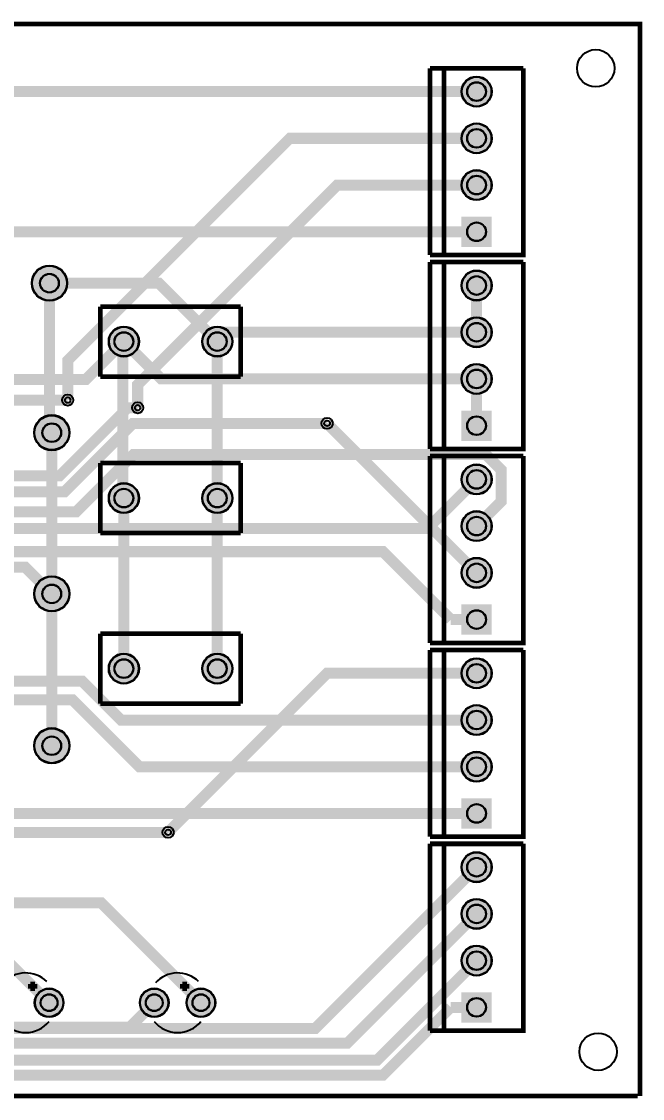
# Model space of a CAD drawing. Header units: millimetres. Extents: x 1.7 to 101, y -0.6 to 57.9.
# Drawn here: x 67.2 to 101, y -0.6 to 57.9 of the extents above; entities that cross this region are included whole.
import ezdxf

# ---------------------------------------------------------------- set-up
doc = ezdxf.new("R2010")
doc.units = ezdxf.units.MM
for name, color, linetype, true_color in [('BoardOutLine', 7, 'Continuous', 0xff00ff), ('BottomLayer', 7, 'Continuous', 0x0000ff), ('BottomSolderMaskLayer', 7, 'Continuous', 0xaa00ff), ('Hole', 7, 'Continuous', 0x222222), ('Multi-Layer', 7, 'Continuous', 0xc0c0c0), ('TopLayer', 7, 'Continuous', 0xff0000), ('TopSilkLayer', 7, 'Continuous', 0xffcc00), ('TopSolderMaskLayer', 7, 'Continuous', 0x800080)]:
    doc.layers.add(name, color=color, linetype=linetype, true_color=true_color)

msp = doc.modelspace()

# ---------------------------------------------------------------- hatches: boundary and pattern name
at = {"layer": 'BottomSolderMaskLayer'}
for points in [[(91.123, 54.102, 1), (92.773, 54.102, 1)], [(91.123, 51.562, 1), (92.773, 51.562, 1)], [(91.123, 49.022, 1), (92.773, 49.022, 1)], [(91.123, 45.657), (91.123, 47.307), (92.773, 47.307), (92.773, 45.657)], [(67.761, 43.688, 1), (69.691, 43.688, 1)], [(91.123, 43.561, 1), (92.773, 43.561, 1)], [(91.123, 41.021, 1), (92.773, 41.021, 1)], [(71.946, 40.513, 1), (73.596, 40.513, 1)], [(77.026, 40.513, 1), (78.676, 40.513, 1)], [(91.123, 38.481, 1), (92.773, 38.481, 1)], [(67.888, 35.56, 1), (69.818, 35.56, 1)], [(91.123, 35.116), (91.123, 36.766), (92.773, 36.766), (92.773, 35.116)], [(91.123, 33.02, 1), (92.773, 33.02, 1)], [(71.946, 32.004, 1), (73.596, 32.004, 1)], [(77.026, 32.004, 1), (78.676, 32.004, 1)], [(91.123, 30.48, 1), (92.773, 30.48, 1)], [(91.123, 27.94, 1), (92.773, 27.94, 1)], [(67.888, 26.797, 1), (69.818, 26.797, 1)], [(91.123, 24.575), (91.123, 26.225), (92.773, 26.225), (92.773, 24.575)], [(71.946, 22.733, 1), (73.596, 22.733, 1)], [(77.026, 22.733, 1), (78.676, 22.733, 1)], [(91.123, 22.479, 1), (92.773, 22.479, 1)], [(91.123, 19.939, 1), (92.773, 19.939, 1)], [(67.888, 18.542, 1), (69.818, 18.542, 1)], [(91.123, 17.399, 1), (92.773, 17.399, 1)], [(91.123, 14.034), (91.123, 15.684), (92.773, 15.684), (92.773, 14.034)], [(91.123, 11.938, 1), (92.773, 11.938, 1)], [(91.123, 9.398, 1), (92.773, 9.398, 1)], [(91.123, 6.858, 1), (92.773, 6.858, 1)], [(67.92, 4.572, 1), (69.494, 4.572, 1)], [(73.635, 4.572, 1), (75.209, 4.572, 1)], [(76.175, 4.572, 1), (77.749, 4.572, 1)], [(91.123, 3.493), (91.123, 5.143), (92.773, 5.143), (92.773, 3.493)]]:
    msp.add_hatch(color=256, dxfattribs=at).paths.add_polyline_path(points)
at = {"layer": 'Multi-Layer'}
for points in [[(91.148, 54.102, 1), (92.748, 54.102, 1)], [(91.148, 51.562, 1), (92.748, 51.562, 1)], [(91.148, 49.022, 1), (92.748, 49.022, 1)], [(91.148, 45.682), (91.148, 47.282), (92.748, 47.282), (92.748, 45.682)], [(67.786, 43.688, 1), (69.666, 43.688, 1)], [(91.148, 43.561, 1), (92.748, 43.561, 1)], [(91.148, 41.021, 1), (92.748, 41.021, 1)], [(71.971, 40.513, 1), (73.571, 40.513, 1)], [(77.051, 40.513, 1), (78.651, 40.513, 1)], [(91.148, 38.481, 1), (92.748, 38.481, 1)], [(67.913, 35.56, 1), (69.793, 35.56, 1)], [(91.148, 35.141), (91.148, 36.741), (92.748, 36.741), (92.748, 35.141)], [(91.148, 33.02, 1), (92.748, 33.02, 1)], [(71.971, 32.004, 1), (73.571, 32.004, 1)], [(77.051, 32.004, 1), (78.651, 32.004, 1)], [(91.148, 30.48, 1), (92.748, 30.48, 1)], [(91.148, 27.94, 1), (92.748, 27.94, 1)], [(67.913, 26.797, 1), (69.793, 26.797, 1)], [(91.148, 24.6), (91.148, 26.2), (92.748, 26.2), (92.748, 24.6)], [(71.971, 22.733, 1), (73.571, 22.733, 1)], [(77.051, 22.733, 1), (78.651, 22.733, 1)], [(91.148, 22.479, 1), (92.748, 22.479, 1)], [(91.148, 19.939, 1), (92.748, 19.939, 1)], [(67.913, 18.542, 1), (69.793, 18.542, 1)], [(91.148, 17.399, 1), (92.748, 17.399, 1)], [(91.148, 14.059), (91.148, 15.659), (92.748, 15.659), (92.748, 14.059)], [(91.148, 11.938, 1), (92.748, 11.938, 1)], [(91.148, 9.398, 1), (92.748, 9.398, 1)], [(91.148, 6.858, 1), (92.748, 6.858, 1)], [(67.945, 4.572, 1), (69.469, 4.572, 1)], [(73.66, 4.572, 1), (75.184, 4.572, 1)], [(76.2, 4.572, 1), (77.724, 4.572, 1)], [(91.148, 3.518), (91.148, 5.118), (92.748, 5.118), (92.748, 3.518)]]:
    msp.add_hatch(color=256, dxfattribs=at).paths.add_polyline_path(points)
at = {"layer": 'TopSolderMaskLayer'}
for points in [[(91.123, 54.102, 1), (92.773, 54.102, 1)], [(91.123, 51.562, 1), (92.773, 51.562, 1)], [(91.123, 49.022, 1), (92.773, 49.022, 1)], [(91.123, 45.657), (91.123, 47.307), (92.773, 47.307), (92.773, 45.657)], [(67.761, 43.688, 1), (69.691, 43.688, 1)], [(91.123, 43.561, 1), (92.773, 43.561, 1)], [(91.123, 41.021, 1), (92.773, 41.021, 1)], [(71.946, 40.513, 1), (73.596, 40.513, 1)], [(77.026, 40.513, 1), (78.676, 40.513, 1)], [(91.123, 38.481, 1), (92.773, 38.481, 1)], [(67.888, 35.56, 1), (69.818, 35.56, 1)], [(91.123, 35.116), (91.123, 36.766), (92.773, 36.766), (92.773, 35.116)], [(91.123, 33.02, 1), (92.773, 33.02, 1)], [(71.946, 32.004, 1), (73.596, 32.004, 1)], [(77.026, 32.004, 1), (78.676, 32.004, 1)], [(91.123, 30.48, 1), (92.773, 30.48, 1)], [(91.123, 27.94, 1), (92.773, 27.94, 1)], [(67.888, 26.797, 1), (69.818, 26.797, 1)], [(91.123, 24.575), (91.123, 26.225), (92.773, 26.225), (92.773, 24.575)], [(71.946, 22.733, 1), (73.596, 22.733, 1)], [(77.026, 22.733, 1), (78.676, 22.733, 1)], [(91.123, 22.479, 1), (92.773, 22.479, 1)], [(91.123, 19.939, 1), (92.773, 19.939, 1)], [(67.888, 18.542, 1), (69.818, 18.542, 1)], [(91.123, 17.399, 1), (92.773, 17.399, 1)], [(91.123, 14.034), (91.123, 15.684), (92.773, 15.684), (92.773, 14.034)], [(91.123, 11.938, 1), (92.773, 11.938, 1)], [(91.123, 9.398, 1), (92.773, 9.398, 1)], [(91.123, 6.858, 1), (92.773, 6.858, 1)], [(67.92, 4.572, 1), (69.494, 4.572, 1)], [(73.635, 4.572, 1), (75.209, 4.572, 1)], [(76.175, 4.572, 1), (77.749, 4.572, 1)], [(91.123, 3.493), (91.123, 5.143), (92.773, 5.143), (92.773, 3.493)]]:
    msp.add_hatch(color=256, dxfattribs=at).paths.add_polyline_path(points)

# ---------------------------------------------------------------- linework, layer by layer
at = {"layer": 'BoardOutLine', "const_width": 0.254}
for points in [[(1.905, 55.499), (1.905, 57.785), (48.29, 57.785), (100.838, 57.785), (100.838, -0.508)], [(100.711, -0.508), (1.778, -0.508)]]:
    msp.add_lwpolyline(points, dxfattribs=at)
at = {"layer": 'BottomLayer', "const_width": 0.6}
for points in [[(91.948, 51.562), (81.794, 51.562), (69.718, 39.486), (69.718, 37.331)], [(91.948, 49.022), (84.377, 49.022), (73.522, 38.168), (73.522, 36.913)], [(68.853, 35.56), (68.726, 35.687), (68.726, 43.688)], [(91.948, 43.561), (91.948, 41.021)], [(72.771, 40.513), (72.715, 40.457), (72.715, 32.06), (72.771, 32.004)], [(77.851, 40.513), (77.851, 32.004)], [(91.948, 38.481), (91.948, 35.941)], [(91.948, 27.94), (83.822, 36.066)], [(68.853, 26.797), (68.853, 35.56)], [(72.771, 32.004), (72.771, 22.733)], [(77.851, 32.004), (77.851, 22.733)], [(68.853, 18.542), (68.853, 26.797)], [(91.948, 22.479), (83.822, 22.479), (75.175, 13.832)], [(37.446, 18.542), (37.059, 18.155), (37.059, 9.401), (43.216, 3.244), (73.094, 3.244), (74.422, 4.572)]]:
    msp.add_lwpolyline(points, dxfattribs=at)
at = {"layer": 'BottomSolderMaskLayer'}
for centre, radius in [((91.948, 54.102), 0.825), ((91.948, 54.102), 0.516), ((91.948, 51.562), 0.825), ((91.948, 51.562), 0.516), ((91.948, 49.022), 0.825), ((91.948, 49.022), 0.516), ((91.948, 46.482), 0.516), ((68.726, 43.688), 0.965), ((68.726, 43.688), 0.514), ((91.948, 43.561), 0.825), ((91.948, 43.561), 0.516), ((91.948, 41.021), 0.825), ((72.771, 40.513), 0.825), ((72.771, 40.513), 0.516), ((77.851, 40.513), 0.825), ((77.851, 40.513), 0.516), ((91.948, 41.021), 0.516), ((91.948, 38.481), 0.825), ((91.948, 38.481), 0.516), ((68.853, 35.56), 0.965), ((91.948, 35.941), 0.516), ((68.853, 35.56), 0.514), ((91.948, 33.02), 0.825), ((91.948, 33.02), 0.516), ((72.771, 32.004), 0.825), ((77.851, 32.004), 0.825), ((72.771, 32.004), 0.516), ((77.851, 32.004), 0.516), ((91.948, 30.48), 0.825), ((91.948, 30.48), 0.516), ((91.948, 27.94), 0.825), ((91.948, 27.94), 0.516), ((68.853, 26.797), 0.965), ((68.853, 26.797), 0.514), ((91.948, 25.4), 0.516), ((72.771, 22.733), 0.825), ((77.851, 22.733), 0.825), ((72.771, 22.733), 0.516), ((77.851, 22.733), 0.516), ((91.948, 22.479), 0.825), ((91.948, 22.479), 0.516), ((91.948, 19.939), 0.825), ((91.948, 19.939), 0.516), ((68.853, 18.542), 0.965), ((68.853, 18.542), 0.514), ((91.948, 17.399), 0.825), ((91.948, 17.399), 0.516), ((91.948, 14.859), 0.516), ((91.948, 11.938), 0.825), ((91.948, 11.938), 0.516), ((91.948, 9.398), 0.825), ((91.948, 9.398), 0.516), ((91.948, 6.858), 0.825), ((91.948, 6.858), 0.516), ((68.707, 4.572), 0.787), ((74.422, 4.572), 0.787), ((76.962, 4.572), 0.787), ((68.707, 4.572), 0.465), ((74.422, 4.572), 0.465), ((76.962, 4.572), 0.465), ((91.948, 4.318), 0.516)]:
    msp.add_circle(centre, radius, dxfattribs=at)
at = {"layer": 'Hole'}
for centre in [(69.718, 37.331), (73.522, 36.913), (83.822, 36.066), (75.175, 13.832)]:
    msp.add_circle(centre, 0.153, dxfattribs=at)
at = {"layer": 'Multi-Layer'}
for centre, radius in [((98.425, 55.372), 1.016), ((91.948, 54.102), 0.8), ((91.948, 54.102), 0.5), ((91.948, 51.562), 0.8), ((91.948, 51.562), 0.5), ((91.948, 49.022), 0.8), ((91.948, 49.022), 0.5), ((91.948, 46.482), 0.5), ((68.726, 43.688), 0.94), ((68.726, 43.688), 0.5), ((91.948, 43.561), 0.8), ((91.948, 43.561), 0.5), ((91.948, 41.021), 0.8), ((72.771, 40.513), 0.8), ((72.771, 40.513), 0.5), ((77.851, 40.513), 0.8), ((77.851, 40.513), 0.5), ((91.948, 41.021), 0.5), ((91.948, 38.481), 0.8), ((91.948, 38.481), 0.5), ((69.718, 37.331), 0.305), ((73.522, 36.913), 0.305), ((68.853, 35.56), 0.94), ((83.822, 36.066), 0.305), ((91.948, 35.941), 0.5), ((68.853, 35.56), 0.5), ((91.948, 33.02), 0.8), ((91.948, 33.02), 0.5), ((72.771, 32.004), 0.8), ((77.851, 32.004), 0.8), ((72.771, 32.004), 0.5), ((77.851, 32.004), 0.5), ((91.948, 30.48), 0.8), ((91.948, 30.48), 0.5), ((91.948, 27.94), 0.8), ((91.948, 27.94), 0.5), ((68.853, 26.797), 0.94), ((68.853, 26.797), 0.5), ((91.948, 25.4), 0.5), ((72.771, 22.733), 0.8), ((77.851, 22.733), 0.8), ((72.771, 22.733), 0.5), ((77.851, 22.733), 0.5), ((91.948, 22.479), 0.8), ((91.948, 22.479), 0.5), ((91.948, 19.939), 0.8), ((91.948, 19.939), 0.5), ((68.853, 18.542), 0.94), ((68.853, 18.542), 0.5), ((91.948, 17.399), 0.8), ((91.948, 17.399), 0.5), ((91.948, 14.859), 0.5), ((75.175, 13.832), 0.305), ((91.948, 11.938), 0.8), ((91.948, 11.938), 0.5), ((91.948, 9.398), 0.8), ((91.948, 9.398), 0.5), ((91.948, 6.858), 0.8), ((91.948, 6.858), 0.5), ((68.707, 4.572), 0.762), ((74.422, 4.572), 0.762), ((76.962, 4.572), 0.762), ((68.707, 4.572), 0.45), ((74.422, 4.572), 0.45), ((76.962, 4.572), 0.45), ((91.948, 4.318), 0.5), ((98.552, 1.905), 1.016)]:
    msp.add_circle(centre, radius, dxfattribs=at)
at = {"layer": 'TopLayer', "const_width": 0.6}
for points in [[(91.948, 54.102), (17.018, 54.102), (11.43, 48.514)], [(30.612, 39.371), (30.734, 39.249), (36.814, 39.249), (44.047, 46.482), (91.948, 46.482)], [(68.726, 43.688), (74.676, 43.688), (77.851, 40.513)], [(91.948, 41.021), (78.359, 41.021), (77.851, 40.513)], [(11.176, 38.446), (70.704, 38.446), (72.771, 40.513)], [(91.948, 38.481), (74.803, 38.481), (72.771, 40.513)], [(13.716, 33.655), (17.392, 37.331), (69.718, 37.331)], [(73.522, 36.913), (72.979, 36.913), (69.279, 33.213), (45.701, 33.213), (45.258, 33.655), (35.819, 33.655)], [(83.822, 36.066), (73.268, 36.066), (69.548, 32.346), (40.956, 32.346), (40.461, 32.841)], [(48.895, 31.259), (70.184, 31.259), (73.299, 34.374), (92.452, 34.374), (93.286, 33.54), (93.286, 31.818), (91.948, 30.48)], [(16.256, 32.634), (18.539, 30.351), (89.279, 30.351), (91.948, 33.02)], [(90.546, 25.4), (86.855, 29.092), (26.271, 29.092)], [(50.946, 26.67), (52.522, 28.246), (67.404, 28.246), (68.853, 26.797)], [(91.948, 25.4), (90.546, 25.4)], [(21.336, 20.955), (22.72, 22.339), (33.458, 22.339), (34.753, 21.044), (69.972, 21.044), (73.617, 17.399), (91.948, 17.399)], [(45.679, 22.052), (70.5, 22.052), (72.613, 19.939), (91.948, 19.939)], [(28.555, 16.411), (31.134, 13.832), (75.175, 13.832)], [(49.086, 15.266), (49.492, 14.859), (90.546, 14.859)], [(91.948, 14.859), (90.546, 14.859)], [(68.707, 4.572), (64.593, 8.686), (25.985, 8.686), (21.336, 13.335)], [(91.948, 11.938), (83.179, 3.169), (48.012, 3.169), (46.482, 4.699)], [(76.962, 4.572), (71.531, 10.003), (37.866, 10.003)], [(91.948, 9.398), (84.916, 2.366), (46.233, 2.366), (45.212, 3.387)], [(91.948, 6.858), (86.533, 1.443), (34.498, 1.443), (31.242, 4.699)], [(90.546, 4.318), (86.853, 0.624), (26.424, 0.624), (23.622, 3.426)], [(91.948, 4.318), (90.546, 4.318)]]:
    msp.add_lwpolyline(points, dxfattribs=at)
at = {"layer": 'TopSilkLayer', "const_width": 0.254}
for points in [[(89.408, 45.212), (89.408, 55.372)], [(89.408, 55.372), (94.488, 55.372)], [(89.408, 45.212), (94.488, 45.212), (94.488, 55.372)], [(90.17, 45.212), (90.17, 55.372)], [(89.408, 34.671), (89.408, 44.831)], [(89.408, 44.831), (94.488, 44.831)], [(89.408, 34.671), (94.488, 34.671), (94.488, 44.831)], [(90.17, 34.671), (90.17, 44.831)], [(71.501, 42.418), (79.121, 42.418)], [(71.501, 38.608), (71.501, 42.418)], [(79.121, 42.418), (79.121, 38.608)], [(79.121, 38.608), (71.501, 38.608)], [(71.501, 33.909), (79.121, 33.909)], [(71.501, 30.099), (71.501, 33.909)], [(79.121, 33.909), (79.121, 30.099)], [(89.408, 24.13), (89.408, 34.29)], [(89.408, 34.29), (94.488, 34.29)], [(89.408, 24.13), (94.488, 24.13), (94.488, 34.29)], [(90.17, 24.13), (90.17, 34.29)], [(79.121, 30.099), (71.501, 30.099)], [(71.501, 24.638), (79.121, 24.638)], [(71.501, 20.828), (71.501, 24.638)], [(79.121, 24.638), (79.121, 20.828)], [(89.408, 13.589), (89.408, 23.749)], [(89.408, 23.749), (94.488, 23.749)], [(89.408, 13.589), (94.488, 13.589), (94.488, 23.749)], [(90.17, 13.589), (90.17, 23.749)], [(79.121, 20.828), (71.501, 20.828)], [(89.408, 3.048), (89.408, 13.208)], [(89.408, 13.208), (94.488, 13.208)], [(89.408, 3.048), (94.488, 3.048), (94.488, 13.208)], [(90.17, 3.048), (90.17, 13.208)], [(67.564, 5.461), (68.072, 5.461)], [(67.818, 5.715), (67.818, 5.207)], [(75.819, 5.461), (76.327, 5.461)], [(76.073, 5.715), (76.073, 5.207)]]:
    msp.add_lwpolyline(points, dxfattribs=at)
at = {"layer": 'TopSilkLayer'}
for centre, radius, start, end in [((67.437, 4.572), 1.616, 45.00018, 138.3661), ((75.692, 4.572), 1.616, 45.00018, 138.3661), ((67.437, 4.572), 1.626, 218.65954, 321.34046), ((75.692, 4.572), 1.626, 218.65954, 321.34046)]:
    msp.add_arc(centre, radius, start, end, dxfattribs=at)
at = {"layer": 'TopSolderMaskLayer'}
for centre, radius in [((91.948, 54.102), 0.825), ((91.948, 54.102), 0.516), ((91.948, 51.562), 0.825), ((91.948, 51.562), 0.516), ((91.948, 49.022), 0.825), ((91.948, 49.022), 0.516), ((91.948, 46.482), 0.516), ((68.726, 43.688), 0.965), ((68.726, 43.688), 0.514), ((91.948, 43.561), 0.825), ((91.948, 43.561), 0.516), ((91.948, 41.021), 0.825), ((72.771, 40.513), 0.825), ((72.771, 40.513), 0.516), ((77.851, 40.513), 0.825), ((77.851, 40.513), 0.516), ((91.948, 41.021), 0.516), ((91.948, 38.481), 0.825), ((91.948, 38.481), 0.516), ((68.853, 35.56), 0.965), ((91.948, 35.941), 0.516), ((68.853, 35.56), 0.514), ((91.948, 33.02), 0.825), ((91.948, 33.02), 0.516), ((72.771, 32.004), 0.825), ((77.851, 32.004), 0.825), ((72.771, 32.004), 0.516), ((77.851, 32.004), 0.516), ((91.948, 30.48), 0.825), ((91.948, 30.48), 0.516), ((91.948, 27.94), 0.825), ((91.948, 27.94), 0.516), ((68.853, 26.797), 0.965), ((68.853, 26.797), 0.514), ((91.948, 25.4), 0.516), ((72.771, 22.733), 0.825), ((77.851, 22.733), 0.825), ((72.771, 22.733), 0.516), ((77.851, 22.733), 0.516), ((91.948, 22.479), 0.825), ((91.948, 22.479), 0.516), ((91.948, 19.939), 0.825), ((91.948, 19.939), 0.516), ((68.853, 18.542), 0.965), ((68.853, 18.542), 0.514), ((91.948, 17.399), 0.825), ((91.948, 17.399), 0.516), ((91.948, 14.859), 0.516), ((91.948, 11.938), 0.825), ((91.948, 11.938), 0.516), ((91.948, 9.398), 0.825), ((91.948, 9.398), 0.516), ((91.948, 6.858), 0.825), ((91.948, 6.858), 0.516), ((68.707, 4.572), 0.787), ((74.422, 4.572), 0.787), ((76.962, 4.572), 0.787), ((68.707, 4.572), 0.465), ((74.422, 4.572), 0.465), ((76.962, 4.572), 0.465), ((91.948, 4.318), 0.516)]:
    msp.add_circle(centre, radius, dxfattribs=at)

doc.saveas('drawing.dxf')
